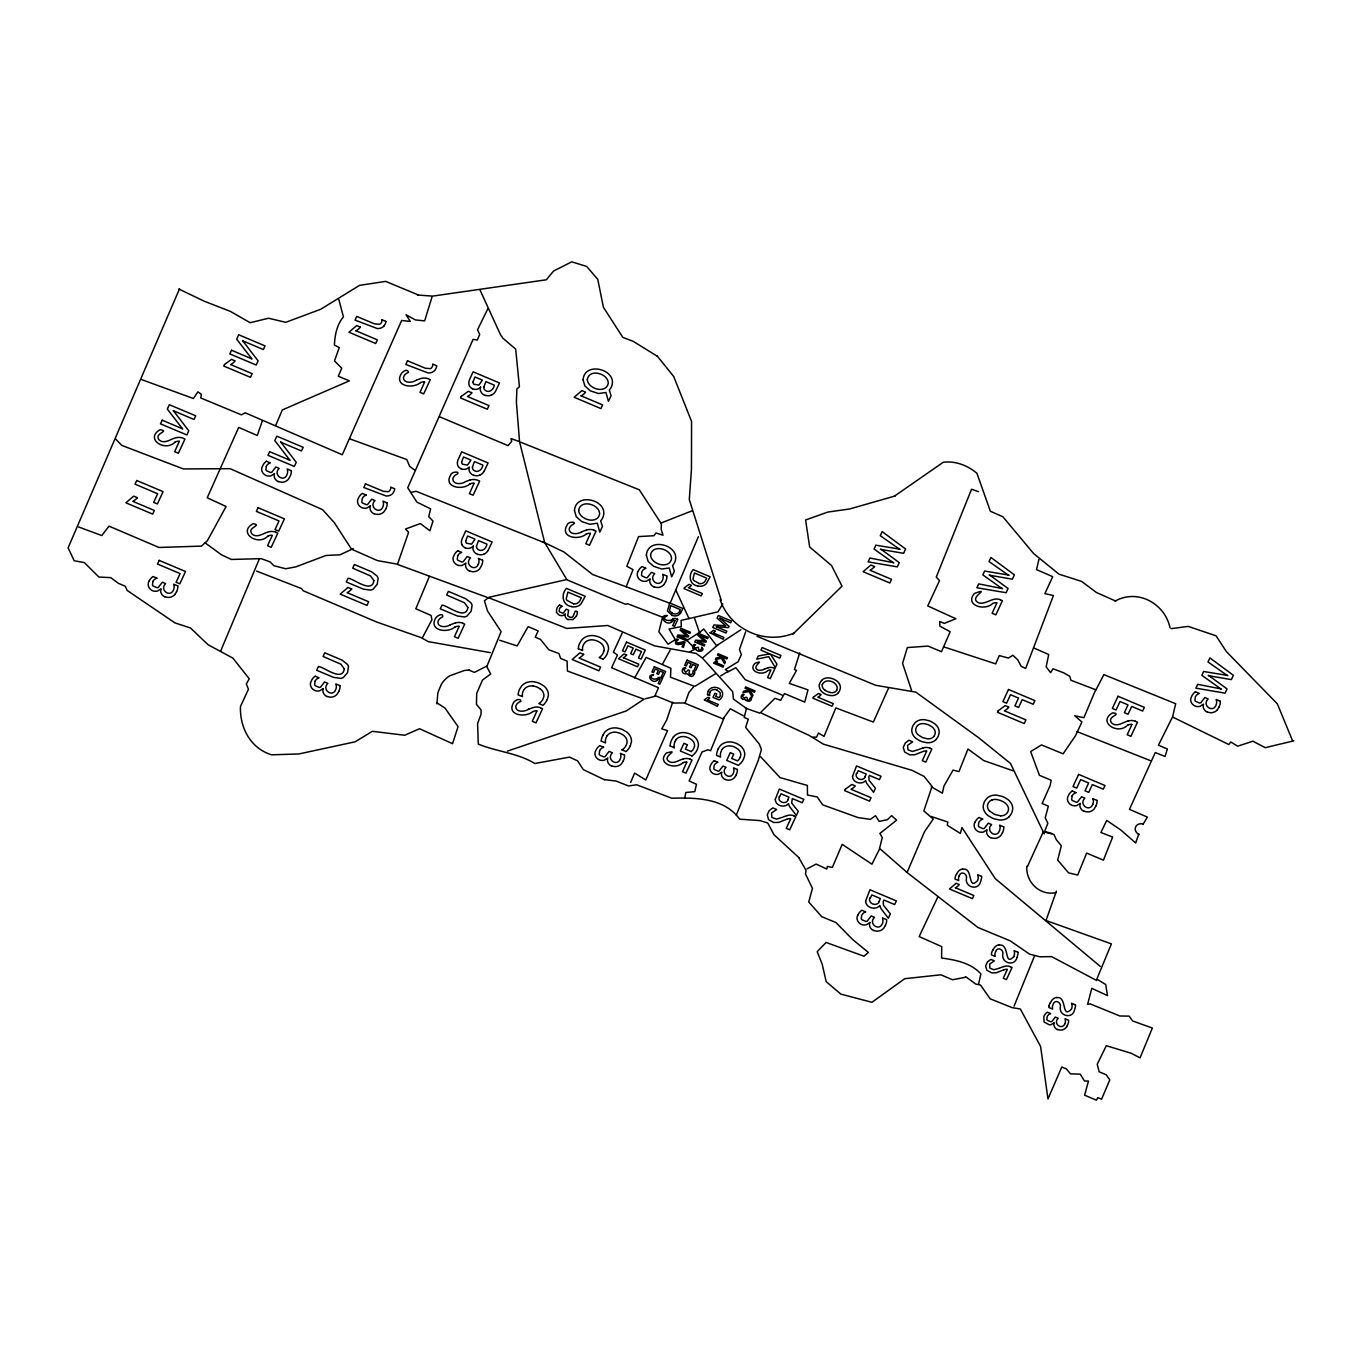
<?xml version="1.0" encoding="UTF-8"?>
<svg xmlns="http://www.w3.org/2000/svg" width="1362" height="1362" viewBox="0 0 1362 1362"><rect width="100%" height="100%" fill="white"/><g stroke="black" fill="none" stroke-linecap="round" stroke-linejoin="round"><path stroke-width="1.5" d="M436.879 703.882L437.917 692.56L441.441 684.116A32.96 28.398 17.1 0 1 449.613 675.875L464.204 670.53A42.154 36.314 17.1 0 1 469.124 670.036L469.515 670.002M661.404 522.565L661.149 529.29L662.988 535.198L656.007 532.968L653.862 535.726L638.574 536.594L626.809 566.286L633.007 569.622L626.197 586.767L592.623 574.543L563.885 551.933L542.314 541.599M684.831 797.689L685.801 792.48L694.79 791.645L696.476 784.291L689.138 780.954L701.992 751.977L707.865 749.815L710.589 750.734L723.92 718.285M694.433 746.291L693.99 747.823A10.385 8.955 17.1 0 1 691.164 751.569M603.996 650.627L603.315 652.756A12.956 11.168 17.1 0 1 599.076 657.574L602.974 659.174M1049.081 1005.769L1048.91 1007.522L1052.639 1009.089A8.751 7.525 17.1 0 1 1053.149 1004.288C1054.954 998.618 1061.951 1002.602 1060.232 1007.574C1059.381 1015.967 1071.928 1019.134 1074.346 1010.587M1038.866 559.612L1036.533 569.605L1052.724 576.671L1044.875 593.611L1053.439 595.517L1025.654 668.47L1021.194 666.341L1017.669 659.736L1012.868 655.258L1008.442 658.033L999.248 655.616L995.707 663.89L944.224 647.035M978.58 983.875L980.912 973.881C970.851 962.849 955.732 959.972 941.585 958.014L941.721 946.607L919.163 936.579L937.652 897.303M1172.699 716.378L1175.695 703.728L1103.85 674.633L1095.661 690.449M819.481 684.524L819.873 683.281A13.705 11.815 17.1 0 1 820.503 681.97L821.609 680.489M432.026 296.933L424.655 320.904L415.376 319.917L406.012 314.741L410.354 321.466L401.654 320.462L342.288 454.755L245.177 412.788L241.363 414.848L200.776 397.959L201.338 394.299L197.882 391.864L193.37 398.504L141.699 379.623M822.461 684.66L822.546 684.388A7.593 6.538 17.1 0 1 822.767 683.826C826.24 677.544 838.873 682.43 837.017 689.393A7.746 6.674 17.1 0 1 836.626 690.211M799.715 652.892L794.472 669.525L796.532 670.393L789.279 683.383L807.972 689.87L804.755 702.111L784.546 693.581L780.613 700.306L774.995 698.28L759.911 713.194L745.457 708.138M672.641 702.247L666.699 720.004L661.728 728.891L667.516 730.594L645.775 779.983L634.658 773.088L630.64 782.384M262.372 420.79L257.282 435.482L238.69 427.396L207.211 497.794L226.092 506.494L207.33 540.799L201.44 546.111L158.979 547.473L109.011 526.141L101.792 535.538L78.57 526.958M745.661 631.815L739.481 649.453L741.371 654.645L738.068 661.796L725.299 669.576L728.21 671.296L720.634 675.91M1138.836 833.97L1135.653 842.959L1120.671 829.901L1106.744 820.435L1100.888 832.505L1112.652 837.051L1103.424 860.154L1086.655 853.089L1077.717 875.034L1068.574 872.872L1057.678 860.052L1061.321 845.768L1056.265 839.622L1053.95 834.429L1043.275 831.824L1027.459 866.487M1056.401 891.14L1045.999 920.508L1111.409 943.883L1096.836 979.074L1105.706 984.505L1107.493 995.605L1091.796 988.335L1087.625 1004.288L1090.06 1003.845L1119.836 1015.984L1129.183 1016.137L1132.622 1020.972L1152.371 1028.038L1140.045 1057.848L1131.056 1053.201L1106.302 1045.71L1097.227 1064.233L1099.168 1071.809L1106.199 1074.771L1109.792 1079.879L1101.586 1099.185L1097.857 1097.619L1096.41 1100.173L1084.612 1095.201L1088.476 1081.002L1084.51 1081.019L1080.253 1074.158L1070.498 1073.835L1066.344 1068.915L1061.781 1067.008L1047.974 1098.93L1040.602 1046.459L1020.342 1009.004L1012.068 1007.625L990.157 998.806L980.47 985.015L975.907 984.147L965.539 976.605M685.018 703.337L688.883 692.526L694.109 686.193L670.496 677.203L670.887 668.333L646.167 657.403L634.641 677.935M1017.091 957.367L1017.942 954.03A8.087 6.963 17.1 0 0 1017.993 952.259M740.315 757.17L740.758 755.621A8.087 6.963 17.1 0 0 737.778 749.015L735.259 747.415A16.242 13.995 17.1 0 0 733.726 746.734L732.228 746.257A9.398 8.104 17.1 0 0 722.03 749.406M980.674 881.623L981.542 878.201A8.087 6.963 17.1 0 0 981.593 876.43M1074.533 1010.178L1075.435 1006.688A8.087 6.963 17.1 0 0 1075.486 1004.918M736.297 815.157L758.276 760.405L761.426 749.509L759.383 744.146L745.627 727.393L748.3 719.187L744.18 717.451L746.478 708.444L733.437 699.081L732.705 691.692L702.281 657.948L696.084 653.402L654.628 645.877L607.81 625.481L566.779 628.427L488.515 597.663M1014.077 1006.16L1034.66 955.562M486.847 666.461L501.114 631.61L487.579 611.095L484.429 600.761L489.077 597.254L566.779 579.531L544.664 542.519L519.569 441.833L516.402 402.199L516.896 388.902L519.416 386.74L515.687 349.132L502.97 338.304L500.484 334.677L480.02 290.004M487.834 308.765L477.517 329.791L479.696 334.371L477.381 339.989L473.074 339.393L407.749 487.749L416.857 502.084L430.613 508.86L428.741 516.624L432.98 521.084L429.915 530.771L420.364 523.57L405.518 529.018L408.6 532.27L397.534 564.208L377.427 560.599L351.515 549.175L334.303 522.633L322.573 509.643L230.161 468.681L183.359 468.937L121.797 445.408L115.804 439.211M220.746 650.883L259.103 559.476M429.388 576.415L415.819 608.763L431.056 615.437L431.941 619.71L422.663 637.28M698.383 536.696L670.07 603.332L626.197 586.767M152.884 581.523L152.459 584.979A3.269 2.826 17.1 0 0 153.038 585.966L156.953 587.703A3.609 3.116 17.1 0 0 158.298 587.482L162.35 582.221L165.67 583.617C159.013 589.848 170.267 598.02 173.451 590.001A9.96 8.581 17.1 0 0 173.672 584.196L177.656 585.881M275.686 425.438L282.309 409.928L349.319 380.866L338.304 376.218L341.76 368.149L334.49 360.947L339.257 347.582L334.422 345.046C334.831 335.171 336.891 324.565 343.445 316.903L338.866 299.589M266.356 466.298L265.93 469.754A3.269 2.826 17.1 0 0 266.526 470.741L270.425 472.478A3.609 3.116 17.1 0 0 271.787 472.256L275.839 466.996L279.159 468.392C272.502 474.623 283.756 482.812 286.939 474.776A9.96 8.581 17.1 0 0 287.161 468.988L291.127 470.673M315.082 681.255L314.656 684.711A3.269 2.826 17.1 0 0 315.252 685.699L319.151 687.435A3.609 3.116 17.1 0 0 320.513 687.214L324.565 681.953L327.884 683.349C321.228 689.581 332.481 697.77 335.665 689.734A9.96 8.581 17.1 0 0 335.886 683.945L339.853 685.614M457.717 555.815L457.291 559.271A3.269 2.826 17.1 0 0 457.87 560.259L461.786 561.995A3.609 3.116 17.1 0 0 463.148 561.774L467.2 556.513L470.52 557.909C463.846 564.14 475.1 572.329 478.283 564.294M599.62 750.683L599.195 754.139A3.269 2.826 17.1 0 0 599.774 755.127L603.689 756.863A3.609 3.116 17.1 0 0 605.051 756.642L609.103 751.381L612.423 752.777C605.767 759.009 617.003 767.198 620.204 759.162A9.96 8.581 17.1 0 0 620.408 753.373L624.392 755.042M655.105 695.59L658.459 687.725L611.606 667.72L617.463 655.054L613.394 652.126L622.179 633.143M1072.098 796.021L1071.673 799.477A3.269 2.826 17.1 0 0 1072.269 800.464L1076.167 802.201A3.609 3.116 17.1 0 0 1077.529 801.98L1081.581 796.719L1084.901 798.115C1078.244 804.346 1089.498 812.535 1092.682 804.499M179.529 288.778L68.1 547.882L74.229 560.769L84.325 562.574L98.915 577.062L110.731 577.641L118.46 583.362L125.202 586.205L127.228 590.495L174.983 622.911L190.476 627.967L208.063 644.72L232.919 658.152L249.263 678.787L246.318 683.911L248.463 689.24L240.478 706.469M547.269 699.557L548.392 695.352A12.309 10.607 17.1 0 0 547.303 690.176A13.041 11.236 17.1 0 0 543.625 685.784L539.914 683.554A20.992 18.081 17.1 0 0 537.632 682.634L533.853 681.749A13.909 11.986 17.1 0 0 527.469 682.26A15.033 12.956 17.1 0 0 526.158 682.737A14.097 12.139 17.1 0 0 521.459 686.176L519.705 689.019A18.779 16.174 17.1 0 0 518.139 694.875L522.463 696.663A12.667 10.913 17.1 0 1 523.689 690.142L524.183 689.342A9.789 8.427 17.1 0 1 533.24 686.005M630.351 745.814L631.474 741.609A12.309 10.607 17.1 0 0 630.385 736.45A13.041 11.236 17.1 0 0 626.724 732.041L622.996 729.811A20.992 18.081 17.1 0 0 620.714 728.908L616.935 728.006A13.909 11.986 17.1 0 0 610.551 728.517A15.033 12.956 17.1 0 0 609.257 728.993A14.097 12.139 17.1 0 0 604.558 732.433L602.787 735.276M149.037 581.251C146.211 585.983 150.671 591.772 155.898 591.261A6.112 5.261 17.1 0 0 157.566 591.023L161.074 588.827A7.151 6.163 17.1 0 0 164.802 596.897M638.08 571.325C635.254 576.058 639.714 581.846 644.958 581.336A6.112 5.261 17.1 0 0 646.61 581.097L650.117 578.901A7.151 6.163 17.1 0 0 653.845 586.971M857.856 914.975C855.03 919.708 859.49 925.496 864.734 924.985A6.112 5.261 17.1 0 0 866.385 924.747L869.892 922.551M974.988 822.205C972.162 826.921 976.622 832.727 981.849 832.216A6.112 5.261 17.1 0 0 983.517 831.978L987.007 829.781A7.151 6.163 17.1 0 0 990.736 837.851M888.688 687.776L873.365 722.064L835.825 707.917L824.061 736.382L818.46 733.045L816.553 737.131L813.114 737.131M280.589 442.105L280.861 442.156A19.085 16.446 17.1 0 0 282.155 442.769L301.479 450.958L303.181 447.298L276.809 436.18L274.784 440.573L289.714 459.93A9.279 7.985 17.1 0 0 290.123 460.407L290.106 460.475A18.898 16.293 17.1 0 0 288.029 459.454M272.23 535.589L267.531 545.736L271.225 547.303L277.78 533.155L275.703 532.287M675.075 620.544L672.726 625.618L674.582 626.401L677.867 619.335L676.829 618.893M679.485 611.061L680.166 609.563L670.7 605.562L669.559 610.295A3.66 3.15 17.1 0 0 670.155 611.402L672.147 612.917M770.466 654.22L779.745 658.084L780.971 655.462L762.141 647.529L760.932 650.134L769.768 653.862A4.835 4.154 17.1 0 0 768.934 654.032L758.225 655.973L756.744 659.157L768.713 656.654L775.353 667.584L776.953 664.111L770.824 654.696M779.711 796.685L781.039 793.808L789.024 797.179L787.713 800.022M790.658 818.92L786.283 828.334L789.722 829.798L795.817 816.655L793.893 815.855M856.902 773.565L858.23 770.705L866.215 774.076L864.904 776.902M1008.799 575.241L1008.833 575.156A16.957 14.624 17.1 0 0 1006.058 574.628L984.624 571.053L982.853 574.9L1000.321 587.362A16.957 14.607 17.1 0 0 1002.534 588.673L1002.517 588.673A16.804 14.471 17.1 0 0 999.895 588.112L978.682 583.889L976.894 587.754L1006.109 592.725L1008.05 588.503L991.604 576.449A13.875 11.969 17.1 0 0 989.17 575.036L989.204 574.968A13.671 11.781 17.1 0 0 991.911 575.666L1012.375 579.173L1014.384 574.866L990.923 557.467L989.033 561.553L1006.45 573.777A15.34 13.228 17.1 0 0 1008.833 575.156M996.848 603.128L992.149 613.275L995.843 614.841L1002.398 600.693L1000.321 599.825M870.386 898.018L871.816 894.919L880.414 898.545L878.984 901.61M1007.267 969.574L1003.232 978.274L1006.416 979.601L1012.034 967.497L1010.263 966.731M959.188 875.766C961.112 870.267 967.956 873.978 966.322 878.933C965.369 887.377 978.001 890.748 980.47 882.099M995.588 951.595C997.512 946.079 1004.356 949.808 1002.721 954.762C1001.785 963.206 1014.401 966.577 1016.869 957.929M1013.924 956.516C1003.641 967.241 1010.229 943.457 999.129 945.041M1064.863 1023.73C1062.122 1030.608 1052.486 1023.594 1058.189 1018.265L1055.346 1017.056L1051.873 1021.568A3.099 2.673 17.1 0 1 1050.698 1021.755L1047.361 1020.274A2.809 2.418 17.1 0 1 1046.85 1019.423L1047.225 1016.461A7.355 6.333 17.1 0 1 1050.613 1013.566L1047.361 1012.153A12.241 10.538 17.1 0 0 1043.854 1016.58L1044.024 1021.994L1049.319 1024.803A5.278 4.546 17.1 0 0 1051.243 1024.616L1054.239 1022.726A6.129 5.278 17.1 0 0 1057.44 1029.655M176.617 591.772L174.83 594.53M385.957 508.741L384.169 511.516A9.926 8.547 17.1 0 1 380.645 513.934L380.219 514.053A7.542 6.487 17.1 0 1 375.589 514.07L375.163 513.934A9.466 8.155 17.1 0 1 374.278 513.61M338.815 691.504L337.027 694.279A9.926 8.547 17.1 0 1 333.503 696.697L333.077 696.816A7.542 6.487 17.1 0 1 328.463 696.833L328.021 696.697A9.466 8.155 17.1 0 1 327.152 696.374M576.466 615.999L572.942 619.591L568.124 619.489M665.66 581.846L663.873 584.621M623.353 760.932L621.566 763.707A9.926 8.547 17.1 0 1 618.042 766.125L617.616 766.244A7.542 6.487 17.1 0 1 612.985 766.261L612.559 766.125A9.466 8.155 17.1 0 1 611.674 765.802M694.331 674.02C691.828 680.013 687.146 672.913 686.38 673.628A2.69 2.315 17.1 0 1 684.95 673.781L684.422 673.662A4.086 3.524 17.1 0 1 683.877 673.475C680.455 672.522 682.822 665.848 685.835 668.163A3.677 3.167 17.1 0 0 684.184 669.491A4.341 3.746 17.1 0 0 683.996 670.053L685.682 672.266L688.219 669.934L689.632 670.53L688.917 673.322L690.738 674.735L692.798 673.594L693.071 670.785L694.773 671.5A6.01 5.176 17.1 0 1 694.279 674.003M885.436 925.479L883.649 928.254A9.926 8.547 17.1 0 1 880.124 930.689L879.699 930.791A7.542 6.487 17.1 0 1 875.068 930.825L874.642 930.689A9.466 8.155 17.1 0 1 873.757 930.348M1002.551 832.71L1000.781 835.485A9.926 8.547 17.1 0 1 997.239 837.902L996.831 838.022A7.542 6.487 17.1 0 1 992.2 838.039L991.757 837.902A9.466 8.155 17.1 0 1 990.889 837.579M1095.831 806.27L1094.044 809.045A9.926 8.547 17.1 0 1 1090.519 811.463L1090.111 811.582A7.542 6.487 17.1 0 1 1085.48 811.599L1085.037 811.463A9.466 8.155 17.1 0 1 1084.169 811.139M1219.092 707.065L1217.305 709.84M675.143 741.286L675.79 740.111M718.097 749.015L719.783 746.291A13.569 11.696 17.1 0 1 726.065 742.358A13.075 11.271 17.1 0 1 732.688 742.222L735.48 743.056A18.71 16.123 17.1 0 1 737.506 743.941L740.349 745.746A12.122 10.453 17.1 0 1 744.691 755.45L743.652 758.872A19.749 17.008 17.1 0 1 738.306 765.308L726.695 760.388L730.27 752.658L733.726 754.122L731.717 758.447L737.455 760.864A10.385 8.955 17.1 0 0 740.247 757.153M879.511 849.105L871.935 864.206L842.193 844.338L832.335 867.492L827.398 866.385L826.734 869.041L816.144 864.087L807.087 868.803M736.025 775.318L734.85 777.157A9.279 8.002 17.1 0 1 731.309 779.728A7.133 6.146 17.1 0 1 726.201 779.728A8.802 7.576 17.1 0 1 725.401 779.404M1067.365 1025.637L1066.514 1027.016M662.545 664.077L670.121 650.202M484.055 471.422L488.073 462.944L461.718 451.826L458.398 459.011A17.314 14.931 17.1 0 0 457.904 460.203L457.581 461.377A8.904 7.678 17.1 0 0 457.802 465.549A5.618 4.852 17.1 0 0 460.748 468.528L461.088 468.647M488.124 550.469L492.142 541.974L465.77 530.857L462.45 538.041A17.314 14.931 17.1 0 0 461.956 539.25L461.633 540.408A8.904 7.678 17.1 0 0 461.871 544.596M1143.041 824.35L1147.383 817.115L1129.456 809.334L1155.282 752.539L1165.089 756.472L1167.336 748.981L1158.432 745.218L1172.495 716.991L1228.796 744.537L1230.72 741.984L1237.683 746.189L1252.87 741.2L1265.213 747.67L1293.9 740.809M722.813 603.86L717.978 611.827L681.068 620.408L681.34 626.622L669.065 629.006L675.28 639.68L668.044 644.192L658.885 631.798L662.494 617.207L627.763 603.775L625.294 604.2L567.46 580.042M722.115 749.458L721.468 750.615A13.45 11.594 17.1 0 0 720.549 757.102L716.548 755.365A20.09 17.314 17.1 0 1 718.183 749.049M607.282 735.616L606.754 736.399A12.667 10.913 17.1 0 0 605.511 742.92L601.34 741.149M933.889 736.314L934.315 735.684A10.079 8.683 17.1 0 0 934.843 734.629L934.962 734.271A7.133 6.146 17.1 0 0 934.672 730.083A9.738 8.393 17.1 0 0 930.774 726.082L929.446 725.316A16.923 14.59 17.1 0 0 927.437 724.465L925.462 723.903A9.551 8.223 17.1 0 0 920.15 724.005A7.287 6.282 17.1 0 0 916.66 726.712L916.473 727.053A9.857 8.495 17.1 0 0 916.013 728.125L915.809 728.84A7.304 6.299 17.1 0 0 917.886 734.595L921.58 737.063A20.09 17.297 17.1 0 0 923.164 737.761L927.573 738.834A7.559 6.521 17.1 0 0 933.957 736.382M680.455 613.258L682.873 608.508L669.695 602.957L667.448 610.976L672.096 615.301M673.458 736.961L671.772 739.668A20.09 17.314 17.1 0 0 670.121 746.018M838.345 692.747L839.111 691.624A13.348 11.509 17.1 0 0 839.741 690.347L840.252 688.627A8.836 7.61 17.1 0 0 839.52 684.082A9.772 8.427 17.1 0 0 836.013 680.37L834.157 679.349A16.429 14.148 17.1 0 0 832.522 678.685L829.85 678.004A9.313 8.036 17.1 0 0 821.541 680.421M383.999 325.927L385.14 324.088A10.198 8.785 17.1 0 0 385.957 321.398M936.171 739.413L937.55 737.523A17.365 14.948 17.1 0 0 938.384 735.855L939.099 733.079A11.373 9.806 17.1 0 0 938.077 727.734A12.428 10.709 17.1 0 0 934.587 723.648L931.114 721.554A21.349 18.404 17.1 0 0 928.986 720.702L924.832 719.732A12.496 10.76 17.1 0 0 919.18 720.243A11.458 9.874 17.1 0 0 915.196 722.626L913.374 724.993A17.825 15.357 17.1 0 0 912.54 726.678L911.91 728.84A11.322 9.755 17.1 0 0 912.88 734.663A12.377 10.658 17.1 0 0 916.371 738.715L919.861 740.792A21.962 18.932 17.1 0 0 922.006 741.66L926.858 742.716A11.815 10.181 17.1 0 0 936.205 739.447M1009.055 816.86L1010.979 814.391A18.693 16.106 17.1 0 0 1011.864 812.586L1012.647 809.607A12.258 10.556 17.1 0 0 1011.54 803.852A13.382 11.526 17.1 0 0 1007.778 799.443L1004.032 797.196A23.001 19.817 17.1 0 0 1001.751 796.276L996.558 795.153A13.331 11.475 17.1 0 0 991.178 795.783A12.343 10.641 17.1 0 0 986.905 798.336L984.93 800.89A19.187 16.531 17.1 0 0 984.028 802.695L983.279 805.623A12.037 10.368 17.1 0 0 984.13 810.748A13.331 11.492 17.1 0 0 988.165 815.668L991.928 817.915A23.648 20.379 17.1 0 0 994.226 818.851L999.47 819.992A12.701 10.93 17.1 0 0 1009.089 816.894M370.413 505.813L366.906 508.009A6.112 5.261 17.1 0 1 365.254 508.247C360.011 508.758 355.55 502.953 358.376 498.237A14.114 12.173 17.1 0 1 362.326 493.419L366.174 495.07M792.701 634.334L842.005 586.171L831.518 565.502L809.658 546.996L805.589 519.978L827.824 512.061L849.547 508.996L895.174 495.972M703.098 657.523L717.808 644.941M894.306 496.245L943.236 462.263C955.409 460.714 967.769 465.463 976.963 473.329L990.344 511.244L1002.892 516.76L1033.605 553.551L1058.972 574.168L1081.598 581.404L1096.495 592.538L1115.801 601.102M740.86 629.789L716.616 645.656L703.711 628.989L699.489 632.581L694.484 618.025M700 632.07L686.942 640.463L695.352 648.891L690.023 651.768M694.926 686.278L715.271 673.884M727.938 671.909L735.889 667.703L745.235 679.706L782.214 695.063M353.184 548.665L340.023 554.811L325.961 555.475L295.758 566.881L285.731 568.754L273.949 565.741L270.016 561.876L261.198 558.641L231.336 559.459L221.461 554.811L204.998 542.74M681.562 643.613L682.294 643.307A2.418 2.077 17.1 0 1 683.724 643.085L682.073 646.831L683.401 647.376L685.001 642.013A3.746 3.218 17.1 0 0 682.362 641.945L677.612 643.204L676.182 641.451L678.378 639.578L676.914 638.965L675.467 640.072L675.671 643.868L678.31 644.669L681.664 643.562L680.728 643.988M675.041 620.391A3.371 2.911 17.1 0 0 673.083 620.766C666.597 628.393 657.131 614.398 667.414 615.505C659.651 619.114 669.423 622.723 673.117 618.74M657.659 679.604L658.476 679.263A2.894 2.486 17.1 0 1 660.195 679.008L658.204 683.486L659.804 684.15L662.613 678.089L661.728 677.714M671.228 621.464L672.164 621.038M540.527 707.695A10.47 9.023 17.1 0 0 533.087 707.61L528.184 709.381M683.213 758.94C678.361 760.183 672.709 764.95 668.061 760.745C662.783 755.791 680.659 749.236 666.393 752.999C656.143 763.401 675.297 770.483 683.06 762.567M919.044 749.406L923.044 747.925M1000.202 967.837L1003.896 966.492M416.023 380.339C412.09 383.114 403.475 383.386 403.441 377.683C403.782 375.044 406.216 373.239 408.549 372.371C407.885 368.08 402.607 371.264 401.007 374.09C394.197 386.621 413.52 389.021 420.586 382.467M465.463 481.671C461.616 484.429 453.274 484.736 452.848 479.322C452.967 476.836 455.112 474.963 457.257 474.027C460.611 471.15 451.316 471.337 450.618 475.134C443.144 487.221 462.671 490.814 470.009 483.816M586.392 533.887C579.173 540.697 559.476 537.667 567.069 525.119C567.988 520.982 577.454 521.748 573.385 524.2C571.342 525.17 569.333 526.992 569.214 529.392C569.52 534.721 577.828 534.534 581.829 531.742M455.044 626.86C447.911 633.551 428.4 630.827 435.585 618.28C436.521 615.896 443.637 612.083 442.769 616.867C440.488 617.752 438.155 619.574 437.9 622.162C437.934 627.695 446.481 627.559 450.482 624.715M764.644 669.014C762.397 670.291 757.272 671.653 755.859 668.112C755.501 663.958 764.474 659.906 755.059 663.243C747.415 670.819 761.852 676.727 768.015 670.496A4.818 4.154 17.1 0 1 770.875 670.053L767.572 677.51L770.228 678.634L774.91 668.538L773.429 667.908A7.474 6.452 17.1 0 0 768.151 667.755M416.449 380.151L420.756 378.568A10.47 9.023 17.1 0 1 428.23 378.704L430.256 379.743L423.701 393.873L419.99 392.307L424.603 382.126M465.872 481.484L470.179 479.901M581.54 531.861L586.545 529.971M450.209 624.835L455.214 622.945M528.882 709.074C524.864 711.917 515.892 712.684 515.738 706.657C516.079 704.018 518.513 702.23 520.863 701.362C521.135 697.65 514.376 699.983 513.304 703.081C506.494 715.595 525.817 718.012 532.882 711.458M918.397 749.679L912.37 751.466L907.977 749.815L907.586 745.337L912.693 741.847L908.897 740.247L905.202 743.073L903.278 747.346L904.606 752.011L909.901 754.871L914.804 754.735L922.891 751.552A6.265 5.397 17.1 0 1 926.62 750.99M782.214 817.387L776.425 819.124L771.931 817.455L771.539 812.978L776.646 809.505L772.85 807.887L769.292 810.543L767.266 814.834L768.56 819.669L773.854 822.512L778.758 822.376L786.844 819.209M999.487 968.161L993.937 969.761L989.919 968.161L989.629 964.092L994.345 960.874L990.838 959.393L987.484 961.912L985.645 965.947L986.871 970.255L991.774 972.894L996.286 972.774L1003.76 969.829M657.778 679.536C653.079 685.716 644.788 674.428 653.641 674.82C647.154 676.948 654.628 681.528 658.544 677.595M764.354 669.134L768.117 667.703M783.133 816.996L786.998 815.566M692.032 510.835L660.876 523.076L639.34 489.826L520.778 442.241M1115.018 601.187C1137.491 588.367 1164.833 603.4 1170.026 627.78M175.255 441.85C165.211 452.746 144.389 438.581 160.069 429.728C169.637 431.124 156.204 432.929 158.145 438.036C158.503 440.011 160.495 441.152 162.299 441.594C167.015 442.463 171.016 438.956 175.426 437.934A10.47 9.023 17.1 0 1 182.9 438.087L184.926 439.109L178.371 453.257L174.659 451.69L179.273 441.492M268.127 535.896C257.98 546.86 237.294 532.389 253.06 523.706C262.355 525.102 248.752 527.349 251.034 532.167C251.459 534.142 253.451 535.249 255.273 535.658C259.972 536.441 263.905 533.002 268.28 531.98A10.47 9.023 17.1 0 1 275.771 532.133M1127.821 724.924C1117.759 735.855 1097.006 721.639 1112.652 712.803C1122.288 714.114 1108.498 716.157 1110.745 721.315C1111.239 723.273 1113.265 724.329 1115.103 724.72C1119.751 725.401 1123.65 722.03 1127.991 721.026M490.95 395.252L490.15 395.508A7.185 6.18 17.1 0 1 485.621 395.372L485.195 395.218M479.543 475.236L478.743 475.491A7.185 6.18 17.1 0 1 474.214 475.355L473.789 475.202M483.595 554.266L482.795 554.538A7.185 6.18 17.1 0 1 478.266 554.385L477.858 554.232M507.379 751.109L626.214 710.964L643.988 699.2L567.392 671.023L567.103 661.132L560.633 658.408L558.897 653.522L548.886 649.793L540.51 639.425L535.249 637.195L538.177 630.878L528.115 626.622L517.168 645.928L499.735 640.276M793.688 633.262C764.576 645.128 730.253 629.448 720.123 599.689M645.316 698.774L656.058 695.999L673.407 703.064L684.064 702.928L723.052 718.898L730.321 708.785L743.158 715.68M411.409 492.227L416.142 491.29L543.898 542.519M965.335 977.286L952.566 979.755L940.819 974.8L904.726 978.716L871.935 1002.296L840.831 994.124L826.172 981.61L822.205 964.228L817.2 951.68L826.087 942.453L864.002 956.226L868.377 952.43L852.544 939.439L835.927 922.517L821.763 916.711L808.739 901.984L812.45 888.347L805.487 873.961L806.1 870.471L798.915 857.856M721.451 656.978L716.089 657.948L715.356 659.548L721.332 658.289L724.652 663.754L725.469 662.017L722.422 657.335M749.032 690.193L743.669 691.164L742.937 692.764L748.913 691.504L752.233 696.969L753.033 695.233L749.985 690.551M1171.099 628.665L1188.243 626.401L1216.062 635.816L1226.345 651.547L1277.352 703.865L1292.623 740.894M1142.99 823.925C1135.142 822.29 1132.265 830.667 1139.007 834.668M962.73 869.211C973.541 866.998 967.258 891.174 977.507 880.686A9.517 8.206 17.1 0 0 977.661 874.779L981.542 876.43M1056.606 997.699C1067.433 995.486 1061.134 1019.661 1071.4 1009.174A9.517 8.206 17.1 0 0 1071.536 1003.266L1075.435 1004.918M1056.231 892.553C1040.091 896.213 1025.688 882.304 1026.846 866.232M417.47 295.009L432.554 296.116L546.315 279.789L553.585 271.038L571.717 261.827L586.664 266.441L597.765 279.346L603.4 307.25L622.843 337.401L633.364 341.419L656.824 355.959M1000.712 815.821L995.486 814.646A21.622 18.642 17.1 0 1 993.766 813.897L989.459 810.901M724.073 625.669L713.96 624.954L712.786 627.456L725.963 633.024L726.814 631.185L716.225 626.69A7.457 6.418 17.1 0 0 717.076 626.809L728.466 627.644L729.045 626.384L720.804 618.927A8.444 7.27 17.1 0 0 720.004 618.331L719.647 618.042A14.08 12.122 17.1 0 0 720.226 618.331L721.979 619.114M685.103 635.543L677.867 635.015L677.05 636.82L686.465 640.787L687.061 639.476L679.11 636.224M702.826 640.702L695.607 640.191L694.773 641.979L704.188 645.963L704.801 644.652L697.225 641.434A5.329 4.58 17.1 0 0 697.838 641.519M697.838 641.519L705.959 642.115L706.384 641.213L700.511 635.884A6.027 5.193 17.1 0 0 699.932 635.475L699.727 635.339M724.397 625.686L725.844 625.822A9.125 7.866 17.1 0 1 725.214 625.328L717.11 618.127L718.336 615.488L731.513 621.038L730.713 622.792L722.2 619.199M685.341 635.56L686.363 635.679A6.521 5.618 17.1 0 1 685.92 635.288L680.132 630.146L681 628.257L690.415 632.24L689.836 633.483L683.758 630.912M703.064 640.719L704.086 640.838M604.183 779.609L616.135 781.073L628.512 785.959L636.667 784.784L671.755 798.217C695.42 797.621 724.295 797.757 739.634 819.175L760.03 820.605L767.742 823.006L773.957 834.685L798.983 857.719M533.24 686.005L535.981 686.686A16.497 14.216 17.1 0 1 537.649 687.367L540.016 688.712M573.47 603.758L567.086 600.438A5.227 4.495 17.1 0 1 566.234 598.854L567.869 592.095L581.387 597.799L579.463 601.493A6.623 5.703 17.1 0 1 573.453 603.86M830.735 692.543L828.045 691.811A14.999 12.922 17.1 0 1 826.445 691.079L825.083 690.262M490.286 652.636L428.366 641.638L421.079 637.586L376.746 622.042L303.3 590.802L301.462 588.571L256.584 571.087M679.11 636.19L679.502 636.275A5.329 4.58 17.1 0 0 680.098 636.36L688.236 636.956L688.661 636.037L682.771 630.725A6.027 5.193 17.1 0 0 682.192 630.3L681.936 630.112M571.989 606.618C562.676 605.732 560.514 594.768 566.422 588.367L585.251 596.301L580.808 604.217A9.874 8.512 17.1 0 1 571.989 606.703M698.825 583.345L693.752 580.484A4.699 4.052 17.1 0 1 692.986 579.054L694.45 572.976L706.623 578.101L705.431 580.638A6.384 5.499 17.1 0 1 698.791 583.583M694.399 649.333L694.841 649.419A2.264 1.941 17.1 0 0 696.22 649.231C696.169 652.483 706.555 651.768 701.685 647.205C702.026 649.623 700.443 650.951 698.604 649.776C699.183 643.971 695.488 650.61 694.041 646.32A3.626 3.116 17.1 0 1 694.228 645.877A3.064 2.639 17.1 0 1 695.59 644.754C693.071 642.83 691.113 648.346 693.956 649.163M742.954 699.268L743.38 699.37A2.264 1.941 17.1 0 0 744.776 699.166C744.793 700.46 751.79 703.779 751.603 697.702C749.73 695.539 750.156 702.281 747.295 699.83C747.5 694.024 744.163 700.494 742.579 696.254A3.626 3.116 17.1 0 1 742.767 695.812A3.064 2.639 17.1 0 1 744.146 694.705C741.609 692.747 739.651 698.297 742.494 699.115M697.702 585.932C689.478 584.894 688.116 575.173 693.156 569.605L710.113 576.756L706.418 583.566A8.989 7.746 17.1 0 1 697.684 586.035M1051.975 833.544L1044.637 831.433L1047.855 823.261L1045.25 817.779L1048.331 806.151L1042.117 803.512L1050.102 785.653L1051.175 780.256L1039.427 775.301L1030.659 751.586L1041.487 744.929L1063.126 753.833L1075.657 735.446L1081.905 721.979L1074.754 715.782L1083.897 717.689L1095.695 689.734L1070.89 680.234L1069.817 676.369L1063.722 672.828L1052.996 668.776L1050.63 672.658L1046.152 666.869L1048.723 654.526L1034.439 648.261M931.029 816.417L947.884 822.069L947.271 825.236L960.363 833.442L961.964 827.517L995.264 878.66L1100.343 966.441M1013.158 770.807L983.807 760.609L967.973 749.049L958.95 771.607L953.077 770.092L943.968 786.01L942.385 793.161L931.302 786.776M978.427 491.648L971.532 489.23L936.273 577.062L939.491 580.621L927.76 605.937L955.886 618.774L944.292 623.404L939.746 621.481L939.865 626.162L950.165 631.73L941.482 651.734L928.067 646.082L907.33 647.563L902.58 663.379L911.553 690.347M518.377 441.22L511.005 438.598L511.737 441.356L508.026 445.646L439.517 416.738M349.659 438.836L406.795 459.539L409.656 466.349L414.984 470.299M397.67 564.498L487 597.322M1076.882 731.564L1150.226 760.558M757.051 636.292L875.613 685.273L915.826 692.134L978.938 737.949L1010.502 763.469L1044.211 833.867M418.253 294.924L385.667 281.389L359.568 285.339L320.751 309.259L285.748 322.317L268.569 318.231L250.165 322.709L230.399 311.404L204.181 301.189L178.882 289.033M581.046 395.814L602.6 404.906L600.914 408.566L574.151 397.278L581.914 390.605L585.626 392.171A18.302 15.765 17.1 0 1 581.114 395.882M381.837 319.661L385.906 321.381M360.402 327.135L356.691 325.569L348.927 332.226L375.674 343.513L377.376 339.853L355.822 330.762M472.41 388.868A7.27 6.265 17.1 0 0 480.616 387.131L480.701 387.166M1220.131 701.192L1216.147 699.506A9.96 8.581 17.1 0 1 1215.977 705.329C1212.708 713.313 1201.522 705.158 1208.162 698.927L1204.842 697.531L1200.79 702.792A3.609 3.116 17.1 0 1 1199.428 703.013L1195.53 701.277A3.269 2.826 17.1 0 1 1194.934 700.289L1195.359 696.833A8.581 7.389 17.1 0 1 1199.326 693.445L1195.53 691.794M874.574 566.592L870.863 565.026L863.099 571.699L889.863 582.987L891.548 579.327L869.995 570.235A18.302 15.765 17.1 0 0 874.523 566.558M1135.414 721.315L1137.491 722.2L1130.937 736.331L1127.225 734.765L1131.839 724.584M593.968 530.278L596.045 531.146L589.491 545.294L585.779 543.727L590.393 533.546M474.027 483.459L469.413 493.657L473.125 495.206L479.679 481.075L477.602 480.207A10.47 9.023 17.1 0 0 470.213 479.969M666.699 575.956L662.715 574.287A9.96 8.581 17.1 0 1 662.545 580.093C659.276 588.078 648.091 579.94 654.73 573.691L651.411 572.295L647.359 577.556A3.609 3.116 17.1 0 1 645.997 577.777L642.081 576.041A3.269 2.826 17.1 0 1 641.502 575.053L641.928 571.597A8.581 7.389 17.1 0 1 645.894 568.209L642.081 566.575A14.114 12.173 17.1 0 0 638.148 571.359M1092.886 798.711L1096.87 800.396M1072.269 790.999L1076.048 792.599M386.995 502.867L383.011 501.182A9.96 8.581 17.1 0 1 382.841 506.987C379.572 514.989 368.387 506.834 375.027 500.603L371.707 499.19L367.655 504.451A3.609 3.116 17.1 0 1 366.293 504.672L362.377 502.936A3.269 2.826 17.1 0 1 361.798 501.948L362.224 498.492A8.581 7.389 17.1 0 1 366.191 495.121M465.055 547.882A7.27 6.265 17.1 0 0 473.261 546.145L473.346 546.179M266.526 461.275L270.306 462.876A8.581 7.389 17.1 0 0 266.271 466.264M721.877 656.893L717.451 655.02L718.063 653.726L727.461 657.693L726.865 659.004L722.235 657.046M929.94 748.198L931.863 749.015L925.785 762.141L922.329 760.694L926.62 751.228M478.505 558.505L482.488 560.191M457.87 550.793L461.65 552.393A8.581 7.389 17.1 0 0 457.632 555.781M716.003 662.579L723.699 665.831L723.086 667.142L713.535 663.107L716.31 660.723L717.638 661.285A6.538 5.635 17.1 0 1 716.02 662.613M577.199 611.81C573.351 607.622 575.292 621.447 568.38 616.288A2.741 2.366 17.1 0 1 567.699 615.488L568.652 610.193L566.286 609.189L563.391 612.951A2.588 2.23 17.1 0 1 562.421 613.104L559.629 611.861A2.332 2.009 17.1 0 1 559.203 611.163L559.51 608.695A6.129 5.278 17.1 0 1 562.353 606.277L559.629 605.103M749.44 690.108L745.031 688.236L745.627 686.942L755.042 690.909L754.429 692.219L749.798 690.262M626.622 655.088L623.983 653.981L618.433 658.731L637.535 666.801L638.761 664.179L623.353 657.693M707.525 694.671L709.738 695.607A7.253 6.248 17.1 0 1 710.215 692.134M1003.607 826.836L999.606 825.151A9.96 8.581 17.1 0 1 999.436 830.956C996.184 838.958 984.998 830.803 991.621 824.572L988.301 823.159L984.249 828.419A3.609 3.116 17.1 0 1 982.887 828.641L978.989 826.904A3.269 2.826 17.1 0 1 978.393 825.917L978.818 822.461A8.581 7.389 17.1 0 1 982.785 819.09L978.989 817.438A14.114 12.173 17.1 0 0 975.039 822.222M578.407 648.806L582.613 650.593A12.667 10.913 17.1 0 1 583.838 644.073L584.349 643.273A9.789 8.427 17.1 0 1 593.389 639.919L596.13 640.617A16.497 14.216 17.1 0 1 597.816 641.298L600.182 642.643A9.211 7.934 17.1 0 1 604.098 650.644M583.651 654.407L579.94 652.841L572.176 659.514L598.922 670.802L600.625 667.142L579.071 658.033A18.302 15.765 17.1 0 0 583.6 654.373M462.637 623.251L464.714 624.119L458.16 638.267L454.448 636.701L459.062 626.52M137.392 497.709L133.68 496.143L125.917 502.816L152.68 514.104L154.366 510.444L132.812 501.352A18.302 15.765 17.1 0 0 137.341 497.675M351.685 589.031L347.991 587.465L340.228 594.138L366.974 605.426L368.676 601.766L347.123 592.674A18.302 15.765 17.1 0 0 351.651 588.997M737.2 769.428L733.505 767.879A9.245 7.968 17.1 0 1 733.335 773.275C730.304 780.681 719.919 773.122 726.082 767.334L723.001 766.023L719.238 770.909A3.354 2.894 17.1 0 1 717.978 771.113L714.352 769.513A3.03 2.622 17.1 0 1 713.79 768.594L714.199 765.376A7.968 6.861 17.1 0 1 717.876 762.243L714.352 760.711M691.13 751.518L685.392 749.1L687.401 744.776L683.945 743.329L680.37 751.041L691.947 755.927M670.223 746.018L674.309 747.755M690.108 759.213L692.032 760.03L685.937 773.156L682.498 771.709L686.788 762.243M469.039 670.138L474.402 672.402L486.489 666.222L490.712 673.986L482.471 680.081L476.717 693.36L476.445 704.358L481.092 709.908L481.041 714.335L477.602 723.477L478.283 744.078C496.841 751.773 517.56 752.897 534.84 763.52L569.486 757.119L577.573 760.864L583.345 769.632L604.353 779.694M540.476 707.848L542.553 708.717L535.998 722.864L532.287 721.298L536.9 711.1M955.375 887.718L973.847 895.515L972.4 898.648L949.467 888.977L956.124 883.257L959.291 884.602A15.68 13.518 17.1 0 1 955.426 887.786M621.957 749.849L625.907 751.518M603.57 747.261L599.774 745.661A14.114 12.173 17.1 0 0 595.841 750.445C592.862 755.093 597.441 760.966 602.651 760.439A6.112 5.261 17.1 0 0 604.302 760.183L607.81 757.987A7.151 6.163 17.1 0 0 611.538 766.074M156.817 578.084L153.038 576.501A14.114 12.173 17.1 0 0 149.088 581.268M1017.959 952.259L1014.06 950.608A9.517 8.206 17.1 0 1 1013.788 956.464M315.252 676.233L319.031 677.833A8.581 7.389 17.1 0 0 314.997 681.221M683.452 630.793L682.345 630.3M717.059 690.142L720.175 692.645L720.243 695.863A5.601 4.818 17.1 0 1 718.813 697.667L715.697 696.34L716.77 694.007L714.914 693.224L712.99 697.378L719.221 700.017A10.658 9.176 17.1 0 0 722.235 696.254A7.099 6.129 17.1 0 0 718.915 688.355A7.814 6.742 17.1 0 0 708.104 691.147M288.046 459.437L269.642 451.656L267.956 455.317L294.311 466.434L296.235 462.297L281.815 443.433A9.381 8.087 17.1 0 0 280.589 442.105L280.742 442.088M472.478 388.681L472.154 388.528A5.618 4.852 17.1 0 1 469.26 385.565A8.904 7.678 17.1 0 1 469.022 381.411L469.311 380.236A17.314 14.931 17.1 0 1 469.788 379.028L473.125 371.843L499.479 382.96L495.462 391.439A10.998 9.483 17.1 0 1 490.984 395.303M465.14 547.694L464.817 547.541A5.618 4.852 17.1 0 1 461.905 544.579M700.187 635.509L707.576 638.659L708.155 637.399L698.74 633.432L697.855 635.322L703.643 640.463A6.521 5.618 17.1 0 0 704.103 640.821M761.75 713.262L809.522 735.616L823.329 744.129L912.012 770.33L924.083 776.408L932.068 786.368L923.828 810.952L933.242 819.056L924.509 831.722L907.075 872.446L879.563 848.39L882.27 837.579L879.92 833.408L896.622 820.196L891.582 815.634L887.394 819.72L879.188 821.388L875.528 815.685L870.369 819.379L858.026 817.575L822.682 804.857L817.2 796.94L807.479 795.033L807.343 785.448L780.051 777.6L760.541 756.676M1096.699 980.521L1051.634 956.618L1039.819 956.771L1029.587 954.149L1010.246 940.87L977.814 927.42L906.207 871.833M437.083 702.928L445.068 708.155L458.058 726.627L452.559 743.703L419.547 728.738L404.667 735.242L372.354 731.309L355.159 741.796L298.925 753.952L271.651 754.82C250.795 748.521 239.95 728.21 240.444 707.201M891.548 561.502L874.081 549.039L875.851 545.192L897.286 548.733A16.957 14.624 17.1 0 1 900.044 549.346L900.061 549.295A15.34 13.228 17.1 0 1 897.677 547.916L880.261 535.692L882.15 531.606L905.611 549.005L903.602 553.312L883.155 549.805A13.671 11.781 17.1 0 1 880.431 549.107L880.414 549.175A13.875 11.969 17.1 0 1 882.831 550.588L899.278 562.642L897.337 566.864L868.122 561.876L869.909 558.028L891.14 562.217A16.804 14.471 17.1 0 1 893.727 562.864L893.761 562.812A16.957 14.607 17.1 0 1 891.548 561.502M1210.58 676.88L1227.043 688.917L1225.085 693.139L1195.87 688.168L1197.658 684.32L1218.888 688.508A16.804 14.471 17.1 0 1 1221.476 689.138L1221.51 689.104A16.957 14.607 17.1 0 1 1219.296 687.793L1201.829 675.314L1203.599 671.483L1225.034 675.024A16.957 14.624 17.1 0 1 1227.792 675.637L1227.809 675.569A15.34 13.228 17.1 0 1 1225.425 674.19L1208.009 661.983L1209.899 657.897L1233.359 675.297L1231.35 679.604L1210.903 676.097A13.671 11.781 17.1 0 1 1208.179 675.399L1208.179 675.399A13.875 11.969 17.1 0 1 1210.58 676.863M657.114 355.857L673.747 376.593L691.573 421.454L691.453 469.277L689.291 499.582L721.281 600.404M675.892 590.172L689.036 618.654M175.357 441.986A6.759 5.823 17.1 0 1 179.273 441.237M291.298 470.673A13.62 11.73 17.1 0 1 289.97 476.479L288.301 479.322A9.926 8.547 17.1 0 1 284.777 481.739L284.369 481.859A7.542 6.487 17.1 0 1 279.738 481.876L279.295 481.739A9.466 8.155 17.1 0 1 278.427 481.416M266.458 461.207A14.114 12.173 17.1 0 0 262.577 466.059C259.614 470.707 264.194 476.581 269.387 476.053A6.112 5.261 17.1 0 0 271.038 475.798L274.545 473.618A7.151 6.163 17.1 0 0 278.274 481.688M268.229 536.032A6.759 5.823 17.1 0 1 272.145 535.266M177.809 585.898A13.62 11.73 17.1 0 1 176.481 591.704M152.799 581.472A8.581 7.389 17.1 0 1 156.851 578.135M164.938 596.624A9.466 8.155 17.1 0 0 165.823 596.965L166.249 597.084A7.542 6.487 17.1 0 0 170.88 597.084L171.289 596.948A9.926 8.547 17.1 0 0 174.813 594.53M455.248 623.013A10.47 9.023 17.1 0 1 462.688 623.098M455.146 626.997A6.759 5.823 17.1 0 1 459.062 626.248M340.023 685.631A13.62 11.73 17.1 0 1 338.678 691.436M315.184 676.165A14.114 12.173 17.1 0 0 311.302 681.017C308.34 685.665 312.92 691.538 318.112 691.011A6.112 5.261 17.1 0 0 319.764 690.755L323.271 688.559A7.151 6.163 17.1 0 0 326.999 696.646M485.076 395.508A7.423 6.401 17.1 0 1 480.548 387.114M461.003 468.851A7.27 6.265 17.1 0 0 469.209 467.098L469.294 467.149A7.423 6.401 17.1 0 0 473.687 475.491M484.021 471.405A10.998 9.483 17.1 0 1 479.577 475.287M470.111 483.953A6.759 5.823 17.1 0 1 474.027 483.187M477.739 554.521A7.423 6.401 17.1 0 1 473.21 546.128M488.073 550.435A10.998 9.483 17.1 0 1 483.629 554.334M482.659 560.191A13.62 11.73 17.1 0 1 481.314 565.996L479.662 568.839A9.926 8.547 17.1 0 1 476.138 571.257L475.713 571.376A7.542 6.487 17.1 0 1 471.082 571.393L470.656 571.257A9.466 8.155 17.1 0 1 469.771 570.933M478.505 558.505A9.96 8.581 17.1 0 1 478.317 564.311M457.819 550.725A14.114 12.173 17.1 0 0 453.938 555.577C450.958 560.225 455.538 566.098 460.748 565.57A6.112 5.261 17.1 0 0 462.399 565.315L465.906 563.136A7.151 6.163 17.1 0 0 469.635 571.206M420.688 382.62A6.759 5.823 17.1 0 1 424.603 381.854M387.166 502.867A13.62 11.73 17.1 0 1 385.821 508.673M374.141 513.883A7.151 6.163 17.1 0 1 370.396 505.796M384.033 325.961A8.53 7.338 17.1 0 1 377.291 328.548L355.022 320.087L356.725 316.427L374.601 323.901L379.504 324.258A3.78 3.252 17.1 0 0 380.679 323.543L381.53 322.351A5.159 4.444 17.1 0 0 381.905 319.661M360.351 327.101A18.302 15.765 17.1 0 1 355.891 330.847M586.579 530.056A10.47 9.023 17.1 0 1 594.019 530.124M586.494 534.023A6.759 5.823 17.1 0 1 590.393 533.274M666.869 575.973A13.62 11.73 17.1 0 1 665.524 581.778M653.981 586.699A9.466 8.155 17.1 0 0 654.867 587.039L655.309 587.158A7.542 6.487 17.1 0 0 659.94 587.158L660.332 587.022A9.926 8.547 17.1 0 0 663.856 584.604M547.149 699.523A18.421 15.867 17.1 0 1 542.91 705.346L538.858 703.575A12.956 11.168 17.1 0 0 543.115 698.808L543.847 696.697A9.211 7.934 17.1 0 0 540.016 688.729M533.002 711.594A6.759 5.823 17.1 0 1 536.9 710.845M630.231 745.78A18.421 15.867 17.1 0 1 626.009 751.603M601.221 741.132A18.779 16.174 17.1 0 1 602.872 735.327M607.231 735.582A9.789 8.427 17.1 0 1 616.322 732.262L619.063 732.96A16.497 14.216 17.1 0 1 620.749 733.624L623.115 734.969A9.211 7.934 17.1 0 1 627.031 742.988L626.248 745.082A12.956 11.168 17.1 0 1 622.008 749.9M624.562 755.059A13.62 11.73 17.1 0 1 623.217 760.864M599.535 750.649A8.581 7.389 17.1 0 1 603.587 747.295M603.077 659.259A18.421 15.867 17.1 0 0 607.316 653.437L608.542 649.282A12.309 10.607 17.1 0 0 607.452 644.107A13.041 11.236 17.1 0 0 603.792 639.714L600.063 637.484A20.992 18.081 17.1 0 0 597.782 636.565L594.002 635.662A13.909 11.986 17.1 0 0 587.635 636.19A15.033 12.956 17.1 0 0 586.324 636.667A14.097 12.139 17.1 0 0 581.625 640.106L579.854 642.949A18.779 16.174 17.1 0 0 578.288 648.789M577.335 611.81A10.028 8.632 17.1 0 1 576.381 615.964M559.578 605.051A10.198 8.785 17.1 0 0 556.7 608.78L556.445 612.44L559.067 615.079A6.81 5.857 17.1 0 0 559.969 615.403L561.263 615.641A4.426 3.814 17.1 0 0 563.238 615.352L565.366 613.904A5.107 4.409 17.1 0 0 568.022 619.676M680.506 613.292A7.287 6.282 17.1 0 1 672.045 615.437M679.876 611.215A5.635 4.852 17.1 0 1 671.994 613.155M673.134 618.774A5.244 4.512 17.1 0 1 676.846 618.808M626.588 655.071A13.075 11.271 17.1 0 1 623.404 657.744M658.561 677.629A4.495 3.865 17.1 0 1 661.745 677.663M707.474 694.671A10.828 9.33 17.1 0 1 708.41 691.283M709.977 692.032A5.38 4.631 17.1 0 1 717.076 690.108M691.981 755.961A19.749 17.008 17.1 0 0 697.293 749.509L698.348 746.104A12.122 10.453 17.1 0 0 694.041 736.399L691.181 734.612A18.71 16.123 17.1 0 0 689.138 733.709L686.363 732.892A13.075 11.271 17.1 0 0 679.74 733.011A13.569 11.696 17.1 0 0 673.424 736.944M674.224 747.755A13.45 11.594 17.1 0 1 675.194 741.303M675.705 740.06A9.398 8.104 17.1 0 1 685.903 736.91L687.401 737.404A16.242 13.995 17.1 0 1 688.917 738.068L691.47 739.651A8.087 6.963 17.1 0 1 694.535 746.308M683.247 759.009A9.721 8.376 17.1 0 1 690.159 759.077M683.162 762.703A6.265 5.397 17.1 0 1 686.788 762.005M737.37 769.445A13.024 11.219 17.1 0 1 735.889 775.233M714.301 760.66A13.109 11.305 17.1 0 0 710.675 765.155C708.053 769.258 711.815 774.586 716.463 774.416A5.72 4.92 17.1 0 0 718.54 774.212L721.792 772.169A6.64 5.72 17.1 0 0 725.265 779.66M865.125 776.987A4.699 4.052 17.1 0 1 859.013 779.064A4.699 4.052 17.1 0 1 856.494 773.378M787.934 800.107A4.699 4.052 17.1 0 1 781.822 802.184A4.699 4.052 17.1 0 1 779.302 796.481M787.032 815.634A9.721 8.376 17.1 0 1 793.944 815.719M786.947 819.328A6.265 5.397 17.1 0 1 790.573 818.63M923.078 747.993A9.721 8.376 17.1 0 1 929.991 748.061M819.328 684.49A9.279 7.985 17.1 0 0 823.652 693.088L825.508 694.143A16.889 14.556 17.1 0 0 827.16 694.807L830.377 695.573A9.176 7.917 17.1 0 0 838.396 692.781M836.745 690.279A6.112 5.261 17.1 0 1 830.735 692.594M825.117 690.228A6.061 5.227 17.1 0 1 822.239 684.609M1000.389 599.672A10.47 9.023 17.1 0 0 992.932 599.603C987.739 601.153 979.942 606.226 976.077 600.812C972.196 596.028 990.634 587.601 974.46 593.44C964.194 605.205 984.76 611.487 992.745 603.434A6.759 5.823 17.1 0 1 996.763 602.821M1220.301 701.192A13.62 11.73 17.1 0 1 1218.956 707.014M1195.461 691.743A14.114 12.173 17.1 0 0 1191.58 696.578C1188.617 701.226 1193.197 707.116 1198.39 706.572A6.112 5.261 17.1 0 0 1200.041 706.333L1203.548 704.137A7.151 6.163 17.1 0 0 1207.277 712.207M1207.43 711.934A9.466 8.155 17.1 0 0 1208.298 712.275L1208.741 712.394A7.542 6.487 17.1 0 0 1213.372 712.394M1217.305 709.84A9.926 8.547 17.1 0 1 1213.78 712.275M1128.025 721.094A10.47 9.023 17.1 0 1 1135.465 721.162M1127.923 725.078A6.759 5.823 17.1 0 1 1131.839 724.312M1097.04 800.396A13.62 11.73 17.1 0 1 1095.712 806.202M1092.903 798.711A9.96 8.581 17.1 0 1 1092.716 804.516M1072.013 795.987A8.581 7.389 17.1 0 1 1076.065 792.633M1072.217 790.947A14.114 12.173 17.1 0 0 1068.319 795.783C1065.356 800.43 1069.936 806.304 1075.129 805.776A6.112 5.261 17.1 0 0 1076.797 805.538L1080.287 803.342A7.151 6.163 17.1 0 0 1084.016 811.412M992.251 799.852A7.849 6.759 17.1 0 0 988.471 802.746L988.284 803.103A10.624 9.142 17.1 0 0 987.773 804.261L987.501 805.419A7.746 6.674 17.1 0 0 989.476 810.901M992.234 799.852A10.096 8.7 17.1 0 1 997.444 799.63L1000.627 800.533A18.455 15.901 17.1 0 1 1002.245 801.231L1004.134 802.32A10.266 8.853 17.1 0 1 1007.897 806.355A7.542 6.504 17.1 0 1 1008.306 810.509L1008.05 811.275A10.845 9.347 17.1 0 1 1007.488 812.399L1007.029 813.097A8.053 6.929 17.1 0 1 1000.712 815.821M1003.76 826.836A13.62 11.73 17.1 0 1 1002.432 832.642M879.239 901.695A5.056 4.358 17.1 0 1 872.667 903.942A5.056 4.358 17.1 0 1 869.943 897.796M885.3 925.428A13.62 11.73 17.1 0 0 886.645 919.605L882.491 917.92A9.96 8.581 17.1 0 1 882.321 923.742C879.052 931.727 867.866 923.589 874.506 917.341L871.186 915.945L867.134 921.206A3.609 3.116 17.1 0 1 865.772 921.427L861.857 919.691A3.269 2.826 17.1 0 1 861.278 918.703L861.703 915.247A8.581 7.389 17.1 0 1 865.67 911.859L861.857 910.225A14.114 12.173 17.1 0 0 857.924 914.992M873.621 930.621A7.151 6.163 17.1 0 1 869.875 922.551M956.618 874.387A9.977 8.598 17.1 0 1 962.559 868.854M956.294 874.302A21.537 18.557 17.1 0 0 955.171 877.281L955.034 879.052L958.746 880.618A8.751 7.525 17.1 0 1 959.257 875.817M993.017 950.216A9.977 8.598 17.1 0 1 998.976 944.683M992.694 950.131A21.537 18.557 17.1 0 0 991.57 953.111L991.434 954.881L995.145 956.447A8.751 7.525 17.1 0 1 995.656 951.629M1003.93 966.543A8.972 7.729 17.1 0 1 1010.298 966.611M1003.845 969.948A5.788 4.988 17.1 0 1 1007.199 969.301M1050.494 1002.875A9.977 8.598 17.1 0 1 1056.452 997.342M1049.046 1005.769A21.537 18.557 17.1 0 1 1050.187 1002.772M1067.229 1025.552A12.02 10.351 17.1 0 0 1068.608 1020.206L1065.033 1018.759A8.53 7.355 17.1 0 1 1064.88 1023.747M1057.559 1029.417A8.121 6.997 17.1 0 0 1058.308 1029.689A6.589 5.669 17.1 0 0 1063.007 1029.706A8.751 7.542 17.1 0 0 1066.48 1026.999M775.301 799.409C775.233 805.844 784.75 808.381 788.513 803.631A7.065 6.078 17.1 0 0 788.904 805.061L789.398 806.1A12.207 10.521 17.1 0 0 790.13 807.308L796.378 815.429L798.268 811.377L791.662 802.984L792.292 798.558L802.252 802.763L803.835 799.358L779.353 789.041L775.318 799.239M852.51 776.306C852.425 782.724 861.942 785.278 865.704 780.528A7.065 6.078 17.1 0 0 866.096 781.941L866.59 782.997A12.207 10.521 17.1 0 0 867.322 784.206L873.587 792.326L875.46 788.275L869.109 780.375L868.837 776.834L869.484 775.438L879.443 779.66L881.027 776.255L856.545 765.921L852.51 776.306M865.636 900.963C865.551 907.875 875.817 910.616 879.869 905.509A7.61 6.555 17.1 0 0 880.295 907.041L880.822 908.165A13.143 11.322 17.1 0 0 881.606 909.458L888.347 918.209L890.356 913.851L883.529 905.338L883.223 901.542L883.921 900.027L894.664 904.572L896.349 900.912L869.995 889.778L865.636 900.963M461.633 461.905L461.854 463.318A2.826 2.435 17.1 0 0 462.45 464.17L467.524 465.089L470.963 460.101L463.54 456.968L461.633 461.905M465.702 540.952L465.923 542.348A2.826 2.435 17.1 0 0 466.502 543.2L471.575 544.136L475.015 539.131L467.592 535.998L465.702 540.952M473.04 381.922L473.261 383.335A2.826 2.435 17.1 0 0 473.857 384.186L478.93 385.105L482.369 380.117L474.946 376.985L473.04 381.922M574.475 510.614L576.262 516.726L581.778 521.612L589.865 524.285L597.322 523.212L599.791 532.133L602.447 526.413L600.642 520.829A16.906 14.573 17.1 0 0 602.804 517.594C610.108 500.433 575.7 491.188 574.475 510.614M583.106 379.879L584.894 385.991L590.41 390.877L598.497 393.533L605.954 392.477L608.422 401.398L611.078 395.678L609.274 390.077A16.906 14.573 17.1 0 0 611.436 386.842C618.74 369.698 584.349 360.436 583.106 379.879M646.371 555.355L648.159 561.467L653.675 566.354L661.762 569.027L669.219 567.954L671.687 576.875L674.343 571.155L672.539 565.57A16.906 14.573 17.1 0 0 674.701 562.336C682.004 545.175 647.614 535.913 646.371 555.355M472.41 467.081L472.665 468.834A3.49 3.013 17.1 0 0 473.397 469.907C477.126 473.772 482.454 469.584 482.863 465.123L474.47 461.582L472.41 467.081M476.462 546.111L476.717 547.882A3.49 3.013 17.1 0 0 477.449 548.937C481.178 552.819 486.506 548.631 486.932 544.153L478.522 540.612L476.462 546.111M483.816 387.097L484.072 388.851A3.49 3.013 17.1 0 0 484.787 389.924C488.532 393.805 493.861 389.617 494.27 385.14L485.876 381.598L483.816 387.097M578.646 510.392C579.242 519.62 597.271 524.983 599.638 514.138C599.876 504.161 580.399 498.85 578.646 510.392M587.294 379.64C587.89 388.868 605.903 394.248 608.269 383.386C608.525 373.409 589.014 368.115 587.294 379.64M650.542 555.134C651.121 564.43 669.457 569.759 671.551 558.675C671.517 548.835 652.279 543.659 650.542 555.134M344.28 668.878C342.407 682.668 322.658 665.95 318.368 666.614L316.682 670.274L333.707 677.408L340.704 678.378A8.342 7.185 17.1 0 0 343.479 677.408L347.565 672.641L348.468 666.801A8.002 6.895 17.1 0 0 347.395 664.298L342.134 660.178L324.769 652.807L323.066 656.467L340.892 664.196L344.28 668.878M373.92 580.604C372.047 594.394 352.298 577.675 348.008 578.322L346.323 581.983L363.348 589.133L370.345 590.087A8.342 7.185 17.1 0 0 373.12 589.133L377.206 584.349L378.108 578.51A8.002 6.895 17.1 0 0 377.036 576.024L371.775 571.887L354.409 564.515L352.724 568.175L370.532 575.922L373.92 580.604M467.881 607.452C466.008 621.242 446.259 604.524 441.969 605.188L440.284 608.848L457.309 615.982L464.306 616.935A8.342 7.185 17.1 0 0 467.081 615.982L471.167 611.215L472.069 605.375A8.002 6.895 17.1 0 0 470.997 602.872L465.736 598.735L448.37 591.38L446.685 595.041L464.493 602.77L467.881 607.452M162.18 420.177L160.495 423.837L186.849 434.955L188.773 430.801L174.353 411.937A9.381 8.087 17.1 0 0 173.127 410.626L173.4 410.66A19.085 16.446 17.1 0 0 174.694 411.29L194.017 419.479L195.719 415.819L169.348 404.701L167.322 409.094L182.27 428.451A9.279 7.985 17.1 0 0 182.661 428.928L182.678 428.928A18.898 16.293 17.1 0 0 180.567 427.974L162.18 420.177M136.728 480.514L135.025 484.174L157.669 493.742L153.668 502.391L157.379 503.957L163.082 491.648L136.728 480.514M224.441 364.522L223.726 366.037L250.472 377.325L252.174 373.665L230.621 364.573A18.302 15.765 17.1 0 0 235.149 360.913L231.489 359.381L224.577 364.437M231.523 350.238L229.82 353.899L256.175 365.016L258.099 360.879L243.679 342.015A9.381 8.087 17.1 0 0 242.47 340.704L242.742 340.738A19.085 16.446 17.1 0 0 244.019 341.368L263.36 349.557L265.045 345.897L238.69 334.763L236.647 339.155L251.595 358.529A9.279 7.985 17.1 0 0 252.004 359.006L252.004 359.006A18.898 16.293 17.1 0 0 249.91 358.036L231.523 350.238M159.167 560.378L157.481 564.038L180.124 573.606L176.107 582.255L179.818 583.821L185.521 571.512L159.167 560.378M258.065 507.72L256.362 511.38L279.006 520.948L275.005 529.597L278.716 531.163L284.42 518.854L258.065 507.72M407.51 360.794L405.825 364.454L428.094 372.933A8.53 7.338 17.1 0 0 434.836 370.328L435.942 368.455A10.198 8.785 17.1 0 0 436.742 365.765L432.622 364.029A5.159 4.444 17.1 0 1 432.265 366.684L431.482 367.91A3.78 3.252 17.1 0 1 430.29 368.625L425.387 368.268L407.51 360.794M365.51 483.85L363.807 487.511L386.093 495.989A8.53 7.338 17.1 0 0 392.818 493.385L393.941 491.529A10.198 8.785 17.1 0 0 394.742 488.822L390.622 487.085A5.159 4.444 17.1 0 1 390.264 489.741L389.481 490.967A3.78 3.252 17.1 0 1 388.289 491.682L383.386 491.324L365.51 483.85M461.258 396.427L460.56 397.959L487.307 409.247L488.992 405.587L467.438 396.495A18.302 15.765 17.1 0 0 471.984 392.818L468.307 391.286L461.258 396.427M626.486 642.098L622.468 650.781L625.107 651.887L627.916 645.826L633.211 648.074L630.623 653.658L633.279 654.782L635.867 649.197L641.451 651.547L638.472 657.965L641.127 659.072L645.299 650.049L626.486 642.098M684.49 587.669L684.047 588.639L701.243 595.909L702.332 593.543L688.474 587.703A11.764 10.13 17.1 0 0 691.385 585.354L689.036 584.366L684.49 587.669M654.356 666.767L651.938 671.977L653.539 672.641L655.224 669.014L658.391 670.359L656.842 673.696L658.425 674.377L659.991 671.023L663.328 672.436L661.54 676.284L663.141 676.948L665.643 671.534L654.356 666.767M687.044 660.144L684.643 665.354L686.227 666.018L687.912 662.392L691.096 663.72L689.53 667.074L691.13 667.755L692.679 664.401L696.033 665.814L694.245 669.661L695.829 670.325L698.348 664.911L687.044 660.144M710.062 632.853L723.086 639.255L723.92 637.433L713.143 632.887A9.142 7.883 17.1 0 0 715.408 631.049L713.586 630.283L710.13 632.819M704.358 699.881L717.382 706.299L718.234 704.46L707.457 699.915A9.142 7.883 17.1 0 0 709.721 698.093L707.882 697.31L704.426 699.847M813.437 697.123L812.927 698.212L832.046 706.282L833.255 703.66L817.864 697.174A13.075 11.271 17.1 0 0 821.099 694.552L818.477 693.462L813.437 697.123M845.325 789.228L844.661 790.641L869.501 801.128L871.067 797.723L851.063 789.279A16.991 14.641 17.1 0 0 855.268 785.874L851.863 784.444L845.325 789.228M998.193 710.743L997.478 712.275L1024.224 723.562L1025.927 719.902L1004.373 710.811A18.302 15.765 17.1 0 0 1008.901 707.133L1005.241 705.601L998.193 710.743M1008.51 689.478L1002.875 701.617L1006.586 703.184L1010.519 694.705L1018.521 698.076L1014.911 705.908L1018.606 707.457L1022.232 699.642L1033.179 704.256L1034.865 700.596L1008.51 689.478M1078.619 774.399L1073.001 786.538L1076.712 788.104L1080.645 779.626L1088.647 782.997L1085.02 790.811L1088.732 792.378L1092.358 784.563L1103.288 789.177L1104.991 785.516L1078.619 774.399M1117.998 696.271L1112.362 708.41L1116.074 709.977L1120.007 701.498L1128.008 704.869L1124.382 712.684L1128.094 714.25L1131.72 706.435L1142.65 711.049L1144.352 707.389L1117.998 696.271"/></g></svg>
